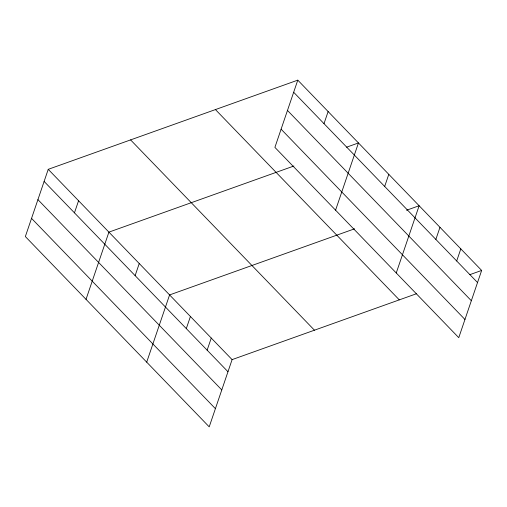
<?xml version="1.0" encoding="UTF-8"?>
<svg xmlns="http://www.w3.org/2000/svg" width="507" height="507" viewBox="0 0 507 507"><rect width="100%" height="100%" fill="white"/><g stroke="black" fill="none" stroke-linecap="round" stroke-linejoin="round"><path stroke-width="0.76" d="M297.786 80.15L274.902 147.379L458.765 337.668L481.65 270.44L297.786 80.15L48.235 169.332L25.35 236.56L209.214 426.85L232.098 359.621L416.361 293.775M74.453 212.839L78.572 200.728M86.025 299.358L108.91 232.13L293.914 166.011M135.128 275.631L139.248 263.526M146.7 362.15L169.585 294.928L354.589 228.809M186.303 328.599L190.423 316.495M207.141 350.166L211.261 338.055M324.005 123.651L328.124 111.546M335.577 210.171L358.462 142.942L346.592 147.188M384.68 186.449L388.799 174.345M396.252 272.969L419.137 205.741L406.525 210.247M435.855 239.412L439.975 227.307M456.693 260.978L460.812 248.874M469.78 274.68L481.65 270.44M293.667 92.255L477.531 282.545M287.475 110.444L471.339 300.733M281.093 129.184L464.957 319.48M215.437 109.582L399.301 299.871M130.591 139.9L314.454 330.196M48.235 169.332L232.098 359.621M44.115 181.436L227.979 371.732M37.924 199.631L221.787 389.921M31.542 218.371L215.405 408.661"/></g></svg>
